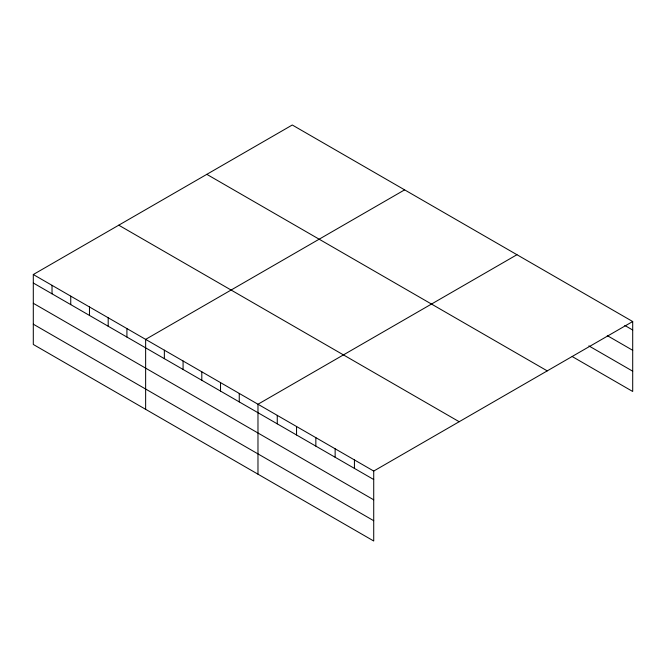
<?xml version="1.0" encoding="UTF-8"?>
<svg xmlns="http://www.w3.org/2000/svg" width="666" height="666" viewBox="0 0 666 666"><rect width="100%" height="100%" fill="white"/><g stroke="black" fill="none" stroke-linecap="round" stroke-linejoin="round"><path stroke-width="1" d="M373.718 499.825L373.718 471.062L33.3 274.525L33.3 344.464L373.718 541L373.718 499.825L33.3 303.28M572.202 356.543L632.7 391.475L632.7 321.536L292.282 125L33.3 274.525M404.62 189.86L145.638 339.377L145.638 409.324M516.958 254.712L257.975 404.237L257.975 474.175M373.718 471.062L632.7 321.536M624.808 325.458L632.7 330.02M607.275 335.614L632.7 350.299M588.861 345.887L632.7 371.195M206.818 174.342L547.236 370.879M118.764 225.183L459.182 421.72M33.3 283L373.718 479.537M33.3 324.184L373.718 520.72M354.429 459.923L354.429 468.406M335.14 448.784L335.14 457.267M315.842 437.645L315.842 446.128M296.553 426.515L296.553 434.99M277.264 415.376L277.264 423.851M239.252 393.431L239.252 401.906M220.529 382.617L220.529 391.1M201.806 371.811L201.806 380.286M183.083 360.997L183.083 369.48M164.36 350.191L164.36 358.666M126.915 328.571L126.915 337.046M108.192 317.765L108.192 326.24M89.469 306.951L89.469 315.434M70.746 296.145L70.746 304.62M52.023 285.331L52.023 293.814"/></g></svg>
